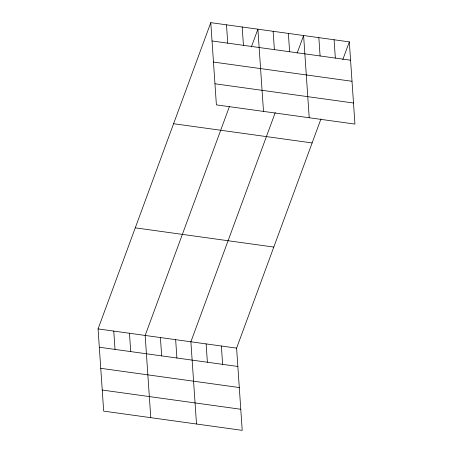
<?xml version="1.0" encoding="UTF-8"?>
<svg xmlns="http://www.w3.org/2000/svg" width="453" height="453" viewBox="0 0 453 453"><rect width="100%" height="100%" fill="white"/><g stroke="black" fill="none" stroke-linecap="round" stroke-linejoin="round"><path stroke-width="0.68" d="M320.962 118.935L236.608 348.13L242.213 430.35L103.675 411.126L98.069 328.912L210.787 22.65L349.325 41.874L354.931 124.088L216.392 104.87L210.787 22.65M229.529 106.251L145.17 335.447L150.775 417.666M251.381 46.874L257.893 29.185L263.499 111.404M275.243 112.593L190.889 341.789L196.494 424.008M297.1 53.216L303.606 35.527L309.212 117.746M342.813 59.558L349.325 41.874M212.038 40.974L350.577 60.198M213.476 62.061L352.015 81.28M214.954 83.782L353.493 103.007M173.59 123.714L312.128 142.938M135.266 227.848L273.805 247.066M98.069 328.912L236.608 348.13M99.32 347.236L237.853 366.46M100.759 368.323L239.292 387.541M102.236 390.044L240.775 409.263M334.088 39.756L335.333 58.08M318.85 37.644L320.095 55.968M288.368 33.414L289.62 51.738M273.131 31.302L274.382 49.626M242.191 27.004L243.442 45.334M226.489 24.83L227.74 43.154M221.37 346.018L222.616 364.342M206.126 343.906L207.378 362.23M175.651 339.676L176.897 358M160.413 337.559L161.659 355.888M129.473 333.266L130.719 351.59M113.771 331.092L115.022 349.416"/></g></svg>
